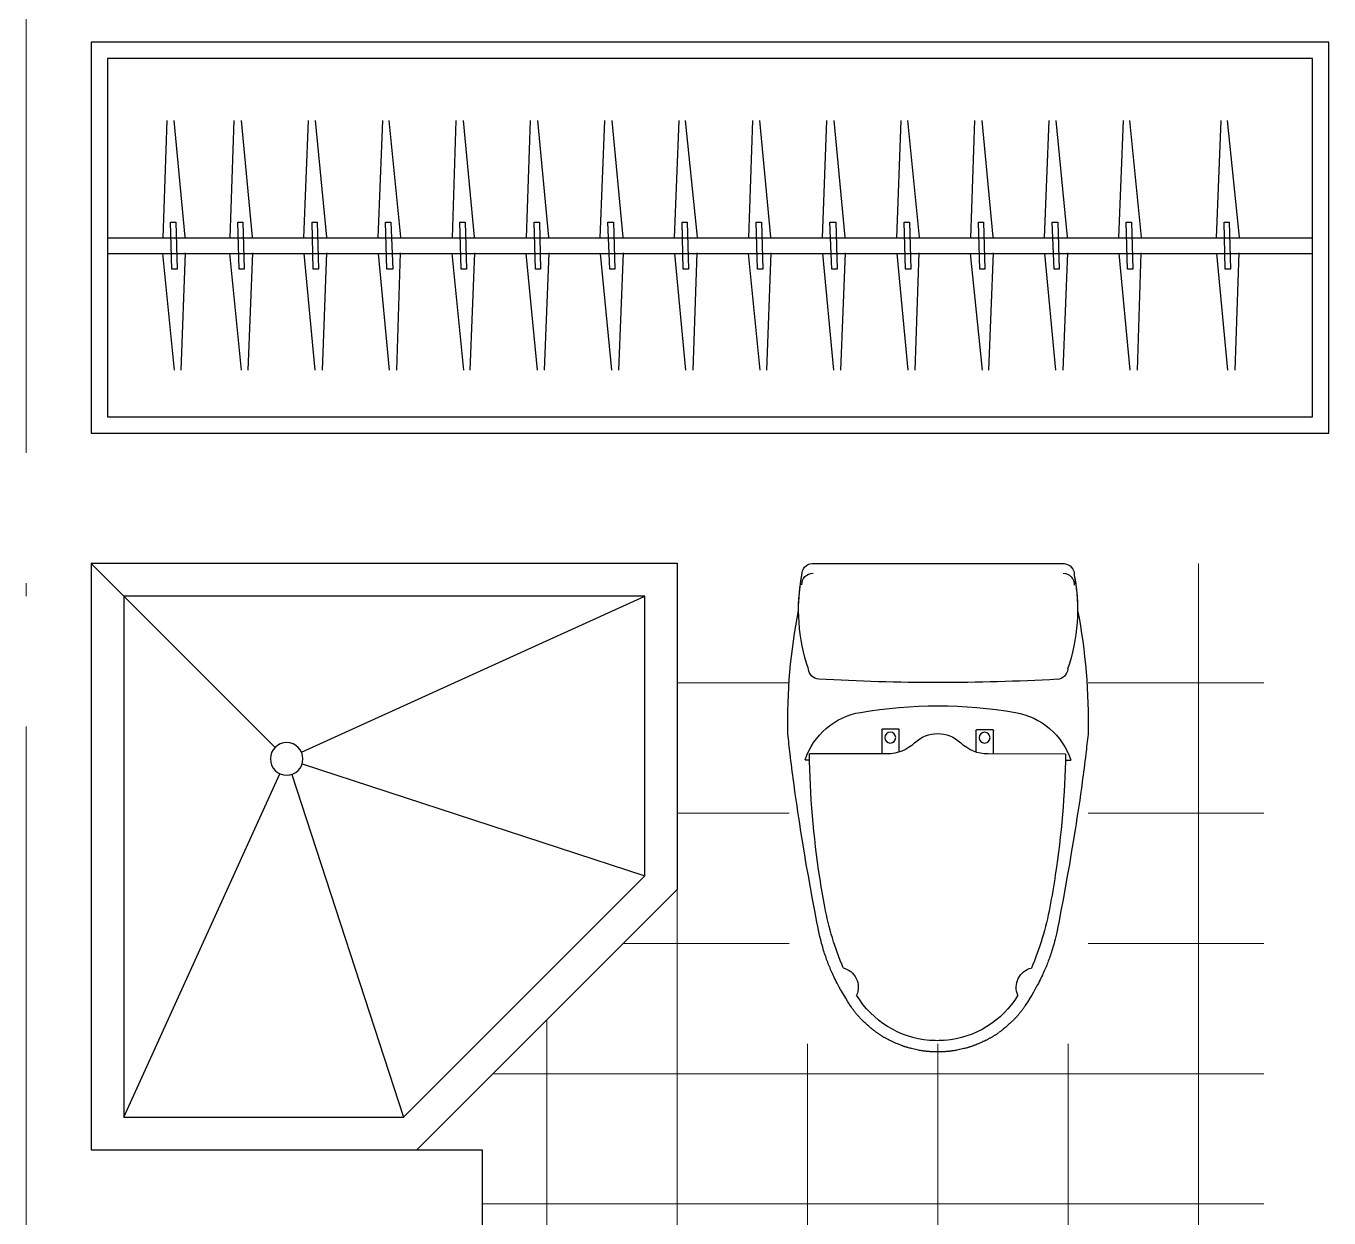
# Model space of a CAD drawing. Extents: x 1117549 to 1295333, y -232649 to -190649.
# Drawn here: x 1184399 to 1186399, y -210221 to -208392 of the extents above; entities that cross this region are included whole.
import ezdxf

# ---------------------------------------------------------------- set-up
doc = ezdxf.new("R2010")
doc.units = 0
doc.header["$LTSCALE"] = 1000
doc.header["$MEASUREMENT"] = 0
doc.linetypes.add('DOTE', pattern=[2.42, 2, -0.2, 0.02, -0.2])
for name, color, linetype in [('A-Bath', 185, 'CONTINUOUS'), ('A-Furniture', 252, 'CONTINUOUS'), ('图层1', 6, 'CONTINUOUS')]:
    doc.layers.add(name, color=color, linetype=linetype)
doc.layers.add('dote', color=252, linetype='DOTE', lineweight=0)
doc.layers.add('铺地', color=147, linetype='CONTINUOUS', lineweight=0)

# ---------------------------------------------------------------- blocks, each defined once
blk = doc.blocks.new('A-Lavatory-Closestool-b')
at = {"layer": 'A-Bath'}
for p, q in [((265.6, 230.2), (261.8, 230.6)), ((269.4, 229.8), (265.6, 230.2)), ((273.2, 229.4), (269.4, 229.8)), ((277, 228.9), (273.2, 229.4)), ((280.8, 228.5), (277, 228.9)), ((284.6, 228.1), (280.8, 228.5)), ((288.4, 227.6), (284.6, 228.1)), ((292.2, 227.2), (288.4, 227.6)), ((297.6, 226.6), (292.2, 227.2)), ((303, 225.9), (297.6, 226.6)), ((308.5, 225.2), (303, 225.9)), ((313.9, 224.5), (308.5, 225.2)), ((319.3, 223.9), (313.9, 224.5)), ((324.7, 223.2), (319.3, 223.9)), ((330.2, 222.4), (324.7, 223.2)), ((335.6, 221.7), (330.2, 222.4)), ((344.7, 220.5), (335.6, 221.7)), ((353.8, 219.2), (344.7, 220.5)), ((301.4, 204.2, 0), (301.4, 197.4, 0)), ((362.9, 217.9), (353.8, 219.2)), ((372, 216.6), (362.9, 217.9)), ((381.1, 215.3), (372, 216.6)), ((390.2, 213.9), (381.1, 215.3)), ((399.3, 212.5), (390.2, 213.9)), ((408.4, 211.1), (399.3, 212.5)), ((426.3, 208.2), (408.4, 211.1)), ((444.1, 205.3), (426.3, 208.2)), ((461.9, 202.3), (444.1, 205.3)), ((479.7, 199.1), (461.9, 202.3)), ((-0.2, 193.5), (0.2, -193.5)), ((292.2, 78.2, 0), (292.1, 197.6, 0)), ((497.5, 196), (479.7, 199.1)), ((515.3, 192.7), (497.5, 196)), ((533, 189.4), (515.3, 192.7)), ((550.8, 186), (533, 189.4)), ((557.3, 184.8), (550.8, 186)), ((563, 183.6), (557.3, 184.8)), ((568.1, 182.5), (563, 183.6)), ((572.5, 181.5), (568.1, 182.5)), ((576.4, 180.6), (572.5, 181.5)), ((579.9, 179.7), (576.4, 180.6)), ((583.1, 178.8), (579.9, 179.7)), ((586, 178), (583.1, 178.8)), ((588.8, 177.2), (586, 178)), ((591.4, 176.5), (588.8, 177.2)), ((593.9, 175.7), (591.4, 176.5)), ((596.4, 174.9), (593.9, 175.7)), ((598.7, 174.2), (596.4, 174.9)), ((601, 173.4), (598.7, 174.2)), ((603.3, 172.6), (601, 173.4)), ((605.5, 171.9), (603.3, 172.6)), ((607.7, 171.1), (605.5, 171.9)), ((609.9, 170.2), (607.7, 171.1)), ((612.1, 169.4), (609.9, 170.2)), ((614.3, 168.6), (612.1, 169.4)), ((616.5, 167.7), (614.3, 168.6)), ((618.7, 166.8), (616.5, 167.7)), ((620.9, 165.9), (618.7, 166.8)), ((623.1, 165), (620.9, 165.9)), ((625.2, 164.1), (623.1, 165)), ((627.4, 163.1), (625.2, 164.1)), ((629.6, 162.1), (627.4, 163.1)), ((631.9, 161.1), (629.6, 162.1)), ((634.2, 160), (631.9, 161.1)), ((636.6, 158.8), (634.2, 160)), ((639, 157.6), (636.6, 158.8)), ((641.6, 156.3), (639, 157.6)), ((644.3, 154.9), (641.6, 156.3)), ((647.2, 153.4), (644.3, 154.9)), ((650.4, 151.7), (647.2, 153.4)), ((653.9, 149.7), (650.4, 151.7)), ((657.8, 147.5), (653.9, 149.7)), ((662.3, 144.9), (657.8, 147.5)), ((667.3, 141.8), (662.3, 144.9)), ((672.9, 138.4), (667.3, 141.8)), ((675, 137.1), (672.9, 138.4)), ((676.8, 136), (675, 137.1)), ((678.3, 134.9), (676.8, 136)), ((679.7, 134), (678.3, 134.9)), ((680.9, 133.2), (679.7, 134)), ((682, 132.5), (680.9, 133.2)), ((682.9, 131.8), (682, 132.5)), ((683.8, 131.2), (682.9, 131.8)), ((684.6, 130.6), (683.8, 131.2)), ((685.4, 130), (684.6, 130.6)), ((686.2, 129.4), (685.4, 130)), ((686.9, 128.9), (686.2, 129.4)), ((687.6, 128.4), (686.9, 128.9)), ((688.3, 127.8), (687.6, 128.4)), ((689, 127.3), (688.3, 127.8)), ((689.6, 126.8), (689, 127.3)), ((690.3, 126.2), (689.6, 126.8)), ((690.9, 125.7), (690.3, 126.2)), ((691.6, 125.2), (690.9, 125.7)), ((692.2, 124.6), (691.6, 125.2)), ((692.9, 124.1), (692.2, 124.6)), ((693.5, 123.6), (692.9, 124.1)), ((694.1, 123), (693.5, 123.6)), ((694.8, 122.4), (694.1, 123)), ((695.4, 121.9), (694.8, 122.4)), ((696, 121.3), (695.4, 121.9)), ((696.6, 120.7), (696, 121.3)), ((697.3, 120.1), (696.6, 120.7)), ((697.9, 119.5), (697.3, 120.1)), ((698.6, 118.9), (697.9, 119.5)), ((699.3, 118.2), (698.6, 118.9)), ((700, 117.5), (699.3, 118.2)), ((700.8, 116.7), (700, 117.5)), ((701.6, 115.9), (700.8, 116.7)), ((702.5, 115), (701.6, 115.9)), ((703.5, 114), (702.5, 115)), ((704.6, 112.8), (703.5, 114)), ((705.8, 111.5), (704.6, 112.8)), ((707.2, 109.9), (705.8, 111.5)), ((708.8, 108.2), (707.2, 109.9)), ((710.4, 106.3), (708.8, 108.2)), ((711.9, 104.6), (710.4, 106.3)), ((713.2, 103.1), (711.9, 104.6)), ((714.3, 101.8), (713.2, 103.1)), ((715.2, 100.6), (714.3, 101.8)), ((716.1, 99.6), (715.2, 100.6)), ((253.6, 85.1, 0), (253.7, 61.4, 0)), ((292.2, 86.1, 0), (254.7, 86.1, 0)), ((716.9, 98.6), (716.1, 99.6)), ((717.6, 97.7), (716.9, 98.6)), ((718.2, 96.8), (717.6, 97.7)), ((718.9, 96), (718.2, 96.8)), ((719.5, 95.2), (718.9, 96)), ((720, 94.4), (719.5, 95.2)), ((720.6, 93.6), (720, 94.4)), ((721.1, 92.9), (720.6, 93.6)), ((721.6, 92.1), (721.1, 92.9)), ((722.1, 91.4), (721.6, 92.1)), ((722.6, 90.6), (722.1, 91.4)), ((723.1, 89.9), (722.6, 90.6)), ((723.6, 89.2), (723.1, 89.9)), ((724.1, 88.4), (723.6, 89.2)), ((724.6, 87.6), (724.1, 88.4)), ((725.1, 86.9), (724.6, 87.6)), ((725.5, 86.1), (725.1, 86.9)), ((726, 85.4), (725.5, 86.1)), ((726.5, 84.6), (726, 85.4)), ((726.9, 83.8), (726.5, 84.6)), ((727.4, 83), (726.9, 83.8)), ((727.8, 82.2), (727.4, 83)), ((728.3, 81.4), (727.8, 82.2)), ((728.8, 80.5), (728.3, 81.4)), ((729.3, 79.6), (728.8, 80.5)), ((254.7, 60.4, 0), (289.6, 60.4, 0)), ((729.8, 78.6), (729.3, 79.6)), ((730.4, 77.6), (729.8, 78.6)), ((730.9, 76.5), (730.4, 77.6)), ((731.5, 75.3), (730.9, 76.5)), ((732.2, 73.9), (731.5, 75.3)), ((733, 72.4), (732.2, 73.9)), ((733.8, 70.6), (733, 72.4)), ((734.7, 68.6), (733.8, 70.6)), ((735.7, 66.3), (734.7, 68.6)), ((736.6, 64.3), (735.7, 66.3)), ((737.4, 62.5), (736.6, 64.3)), ((738, 60.9), (737.4, 62.5)), ((738.6, 59.6), (738, 60.9)), ((739.1, 58.3), (738.6, 59.6)), ((739.5, 57.2), (739.1, 58.3)), ((739.9, 56.2), (739.5, 57.2)), ((740.3, 55.2), (739.9, 56.2)), ((740.6, 54.3), (740.3, 55.2)), ((740.9, 53.5), (740.6, 54.3)), ((741.2, 52.6), (740.9, 53.5)), ((741.5, 51.8), (741.2, 52.6)), ((741.8, 51), (741.5, 51.8)), ((742, 50.1), (741.8, 51)), ((742.3, 49.2), (742, 50.1)), ((742.6, 48.3), (742.3, 49.2)), ((742.9, 47.4), (742.6, 48.3)), ((743.2, 46.3), (742.9, 47.4)), ((743.5, 45.2), (743.2, 46.3)), ((743.8, 43.9), (743.5, 45.2)), ((744.2, 42.4), (743.8, 43.9)), ((744.6, 40.7), (744.2, 42.4)), ((745.1, 38.8), (744.6, 40.7)), ((745.6, 36.7), (745.1, 38.8)), ((746.1, 34.2), (745.6, 36.7)), ((746.6, 32), (746.1, 34.2)), ((747, 30.1), (746.6, 32)), ((747.4, 28.4), (747, 30.1)), ((747.6, 26.9), (747.4, 28.4)), ((747.9, 25.5), (747.6, 26.9)), ((748.1, 24.3), (747.9, 25.5)), ((748.3, 23.1), (748.1, 24.3)), ((748.4, 22), (748.3, 23.1)), ((748.6, 21), (748.4, 22)), ((748.7, 19.9), (748.6, 21)), ((748.8, 18.9), (748.7, 19.9)), ((748.9, 17.9), (748.8, 18.9)), ((749, 16.9), (748.9, 17.9)), ((749.1, 15.8), (749, 16.9)), ((749.2, 14.7), (749.1, 15.8)), ((749.3, 13.5), (749.2, 14.7)), ((749.4, 12.2), (749.3, 13.5)), ((749.5, 10.8), (749.4, 12.2)), ((749.5, 9.3), (749.5, 10.8)), ((749.6, 7.5), (749.5, 9.3)), ((749.6, 5.5), (749.6, 7.5)), ((749.7, 3.2), (749.6, 5.5)), ((749.7, 0.6), (749.7, 3.2)), ((749.7, -2), (749.7, 0.6)), ((748.4, -20.7), (748.6, -19.7)), ((748.6, -19.7), (748.7, -18.7)), ((748.7, -18.7), (748.8, -17.6)), ((748.8, -17.6), (748.9, -16.6)), ((748.9, -16.6), (749.1, -15.6)), ((749.1, -14.5), (749.2, -13.4)), ((749.1, -15.6), (749.1, -14.5)), ((749.2, -13.4), (749.3, -12.2)), ((749.3, -12.2), (749.4, -11)), ((749.4, -11), (749.5, -9.6)), ((749.5, -8), (749.6, -6.2)), ((749.5, -9.6), (749.5, -8)), ((749.6, -4.2), (749.7, -2)), ((749.6, -6.2), (749.6, -4.2)), ((744.3, -41.1), (744.7, -39.5)), ((744.7, -39.5), (745.2, -37.6)), ((745.2, -37.6), (745.7, -35.4)), ((745.7, -35.4), (746.2, -32.9)), ((746.2, -32.9), (746.7, -30.8)), ((746.7, -30.8), (747.1, -28.8)), ((747.1, -28.8), (747.4, -27.1)), ((747.4, -27.1), (747.7, -25.6)), ((747.7, -25.6), (747.9, -24.2)), ((747.9, -24.2), (748.1, -23)), ((748.1, -23), (748.3, -21.8)), ((748.3, -21.8), (748.4, -20.7)), ((255.3, -84.2, 0), (255.3, -59, 0)), ((256.3, -58, 0), (289.4, -57.9, 0)), ((737.5, -61.3), (738.1, -59.7)), ((738.1, -59.7), (738.7, -58.3)), ((738.7, -58.3), (739.2, -57.1)), ((739.2, -57.1), (739.6, -56)), ((739.6, -56), (740, -54.9)), ((740, -54.9), (740.4, -54)), ((740.4, -54), (740.7, -53.1)), ((740.7, -53.1), (741, -52.2)), ((741, -52.2), (741.3, -51.4)), ((741.3, -51.4), (741.6, -50.6)), ((741.6, -50.6), (741.8, -49.7)), ((741.8, -49.7), (742.1, -48.9)), ((742.1, -48.9), (742.4, -48)), ((742.4, -48), (742.7, -47.1)), ((742.7, -47.1), (743, -46.1)), ((743, -46.1), (743.3, -45.1)), ((743.3, -45.1), (743.6, -43.9)), ((743.6, -43.9), (743.9, -42.6)), ((743.9, -42.6), (744.3, -41.1)), ((292.5, -195.6, 0), (292.4, -76.7, 0)), ((728.5, -80.2), (728.9, -79.3)), ((728.9, -79.3), (729.4, -78.4)), ((729.4, -78.4), (729.9, -77.4)), ((729.9, -77.4), (730.5, -76.4)), ((730.5, -76.4), (731.1, -75.3)), ((731.1, -75.3), (731.7, -74.1)), ((731.7, -74.1), (732.3, -72.7)), ((732.1, -73.1), (732.6, -72.3)), ((732.3, -72.7), (733.1, -71.1)), ((733.1, -71.1), (733.9, -69.4)), ((733.9, -69.4), (734.8, -67.4)), ((734.8, -67.4), (735.8, -65.1)), ((735.8, -65.1), (736.7, -63)), ((736.7, -63), (737.5, -61.3)), ((292.4, -85.2, 0), (256.3, -85.2, 0)), ((714.4, -100.6), (715.4, -99.4)), ((715.4, -99.4), (716.3, -98.3)), ((716.3, -98.3), (717, -97.4)), ((717, -97.4), (717.7, -96.5)), ((717.7, -96.5), (718.4, -95.6)), ((718.4, -95.6), (719, -94.7)), ((719, -94.7), (719.6, -93.9)), ((719.6, -93.9), (720.2, -93.2)), ((720.7, -92.4), (721.3, -91.6)), ((721.3, -91.6), (721.8, -90.9)), ((721.8, -90.9), (722.3, -90.2)), ((722.3, -90.2), (722.8, -89.4)), ((722.8, -89.4), (723.3, -88.7)), ((723.3, -88.7), (723.8, -87.9)), ((723.8, -87.9), (724.2, -87.2)), ((724.2, -87.2), (724.7, -86.4)), ((724.7, -86.4), (725.2, -85.7)), ((725.2, -85.7), (725.7, -84.9)), ((725.7, -84.9), (726.1, -84.1)), ((726.1, -84.1), (726.6, -83.4)), ((726.6, -83.4), (727.1, -82.6)), ((727.1, -82.6), (727.5, -81.8)), ((727.5, -81.8), (728, -81)), ((728, -81), (728.5, -80.2)), ((696.2, -120.1), (696.9, -119.6)), ((696.9, -119.6), (697.5, -119)), ((697.5, -119), (698.1, -118.4)), ((698.1, -118.4), (698.8, -117.7)), ((698.8, -117.7), (699.5, -117)), ((699.5, -117), (700.2, -116.3)), ((700.2, -116.3), (701, -115.6)), ((701, -115.6), (701.8, -114.7)), ((701.8, -114.7), (702.7, -113.8)), ((702.7, -113.8), (703.7, -112.8)), ((703.7, -112.8), (704.8, -111.6)), ((704.8, -111.6), (706, -110.3)), ((706, -110.3), (707.4, -108.8)), ((707.4, -108.8), (708.9, -107)), ((708.9, -107), (710.6, -105.1)), ((710.6, -105.1), (712.1, -103.4)), ((712.1, -103.4), (713.3, -101.9)), ((713.3, -101.9), (714.4, -100.6)), ((667.5, -140.7), (673.2, -137.2)), ((673.2, -137.2), (675.2, -135.9)), ((675.2, -135.9), (677, -134.8)), ((677, -134.8), (678.6, -133.8)), ((678.6, -133.8), (679.9, -132.9)), ((679.9, -132.9), (681.1, -132.1)), ((681.1, -132.1), (682.2, -131.4)), ((682.2, -131.4), (683.2, -130.7)), ((683.2, -130.7), (684, -130)), ((684, -130), (684.9, -129.4)), ((684.9, -129.4), (685.7, -128.8)), ((685.7, -128.8), (686.4, -128.3)), ((686.4, -128.3), (687.1, -127.7)), ((687.1, -127.7), (687.8, -127.2)), ((687.8, -127.2), (688.5, -126.7)), ((688.5, -126.7), (689.2, -126.1)), ((689.2, -126.1), (689.8, -125.6)), ((689.8, -125.6), (690.5, -125.1)), ((690.5, -125.1), (691.2, -124.5)), ((691.2, -124.5), (691.8, -124)), ((691.8, -124), (692.4, -123.5)), ((692.4, -123.5), (693.1, -122.9)), ((693.1, -122.9), (693.7, -122.4)), ((693.7, -122.4), (694.3, -121.8)), ((694.3, -121.8), (695, -121.3)), ((695, -121.3), (695.6, -120.7)), ((695.6, -120.7), (696.2, -120.1)), ((632.1, -160), (634.5, -158.9)), ((634.5, -158.9), (636.8, -157.8)), ((636.8, -157.8), (639.3, -156.5)), ((639.3, -156.5), (641.9, -155.2)), ((641.9, -155.2), (644.6, -153.9)), ((644.6, -153.9), (647.5, -152.3)), ((647.5, -152.3), (650.6, -150.6)), ((650.6, -150.6), (654.1, -148.6)), ((654.1, -148.6), (658.1, -146.4)), ((658.1, -146.4), (662.5, -143.7)), ((662.5, -143.7), (667.5, -140.7)), ((572.8, -180.5), (576.7, -179.6)), ((576.7, -179.6), (580.2, -178.7)), ((580.2, -178.7), (583.4, -177.9)), ((583.4, -177.9), (586.3, -177)), ((586.3, -177), (589.1, -176.2)), ((589.1, -176.2), (591.7, -175.5)), ((591.7, -175.5), (594.2, -174.7)), ((594.2, -174.7), (596.7, -173.9)), ((596.7, -173.9), (599, -173.2)), ((599, -173.2), (601.3, -172.4)), ((601.3, -172.4), (603.6, -171.6)), ((603.6, -171.6), (605.8, -170.8)), ((605.8, -170.8), (608, -170)), ((608, -170), (610.2, -169.2)), ((610.2, -169.2), (612.4, -168.4)), ((612.4, -168.4), (614.6, -167.5)), ((614.6, -167.5), (616.8, -166.7)), ((616.8, -166.7), (619, -165.8)), ((619, -165.8), (621.2, -164.9)), ((621.2, -164.9), (623.4, -163.9)), ((623.4, -163.9), (625.5, -163)), ((625.5, -163), (627.7, -162)), ((627.7, -162), (629.9, -161)), ((629.9, -161), (632.1, -160)), ((301.7, -195.4, 0), (301.7, -203.7, 0)), ((462.2, -201.5), (480, -198.3)), ((480, -198.3), (497.8, -195.1)), ((497.8, -195.1), (515.6, -191.9)), ((515.6, -191.9), (533.3, -188.5)), ((533.3, -188.5), (551.1, -185.1)), ((551.1, -185.1), (557.6, -183.8)), ((557.6, -183.8), (563.3, -182.6)), ((563.3, -182.6), (568.4, -181.6)), ((568.4, -181.6), (572.8, -180.5)), ((335.9, -221.2), (345.1, -219.9)), ((345.1, -219.9), (354.2, -218.6)), ((354.2, -218.6), (363.3, -217.3)), ((363.3, -217.3), (372.4, -216)), ((372.4, -216), (381.5, -214.6)), ((381.5, -214.6), (390.6, -213.2)), ((390.6, -213.2), (399.7, -211.8)), ((399.7, -211.8), (408.8, -210.4)), ((408.8, -210.4), (426.6, -207.5)), ((426.6, -207.5), (444.4, -204.5)), ((444.4, -204.5), (462.2, -201.5)), ((262.1, -230.2), (265.9, -229.7)), ((265.9, -229.7), (269.7, -229.3)), ((269.7, -229.3), (273.5, -228.9)), ((273.5, -228.9), (277.3, -228.5)), ((277.3, -228.5), (281.1, -228)), ((281.1, -228), (284.9, -227.6)), ((284.9, -227.6), (288.7, -227.2)), ((288.7, -227.2), (292.5, -226.7)), ((292.5, -226.7), (298, -226)), ((298, -226), (303.4, -225.4)), ((303.4, -225.4), (308.8, -224.7)), ((308.8, -224.7), (314.3, -224)), ((314.3, -224), (319.7, -223.3)), ((319.7, -223.3), (325.1, -222.6)), ((325.1, -222.6), (330.5, -221.9)), ((330.5, -221.9), (335.9, -221.2))]:
    blk.add_line(p, q, dxfattribs=at)
for centre, radius in [((267.3, 73.4, 0), 8.36), ((267.4, -71.4, 0), 8.27)]:
    blk.add_circle(centre, radius, dxfattribs=at)
for centre, radius, start, end in [((242.6, -653.9), 884.7, 88.7599, 101.1204), ((16.9, 192), 17.1, 87.0933, 174.9526), ((31.9, 192, 0), 17.1, 87.0933, 180.0484), ((71.1, -68.2, 0), 282.4, 71.2356, 100.886), ((71.1, -68.2), 282.4, 89.8232, 100.886), ((335.9, 100.9, 0), 108.9, 108.4881, 170.4262), ((160.5, 182.1, 0), 17.1, 3.2813, 85.0279), ((-3061.2, -2.6, 0), 3244, 0.0483, 3.2813), ((269.4, -1204.9, 0), 1402.7, 81.2836, 89.0717), ((269.4, -1204.9, 0), 1402.7, 79.4082, 81.2836), ((444.2, -270.2, 0), 451.8, 67.0019, 79.4082), ((650.3, 153, 0), 30.5, 193.9308, 293.82), ((588.5, 1.6, 0), 144, 4.6443, 59.0372), ((919.8, 0.8, 0), 701.3, 170.2923, 189.8044), ((254.7, 85.1, 0), 1.04, 90.0484, 180.0484), ((254.7, 61.4, 0), 1.04, 180.0484, 270.0484), ((231.7, 78.1, 0), 60.6, 316.2115, 0.0484), ((312.4, 0.7, 0), 51.3, 136.2115, 223.8852), ((-3061.2, -2.6, 0), 3244, 356.8154, 0.0484), ((588.5, 0.9, 0), 144, 355.0318, 0.1878), ((588.5, 1.6, 0), 144, 359.9089, 4.6443), ((588.5, 0.9, 0), 144, 301.0595, 355.4524), ((231.8, -76.8, 0), 60.6, 0.0484, 43.8852), ((256.3, -59, 0), 1.04, 90.0484, 180.0484), ((256.3, -84.2, 0), 1.04, 180.0484, 270.0484), ((336.1, -100.3, 0), 108.9, 189.6705, 251.6086), ((650.6, -150.4, 0), 30.5, 66.2767, 166.1659), ((443.8, 272.4, 0), 451.8, 280.6885, 293.0948), ((267.4, 1206.9, 0), 1402.7, 271.025, 278.629), ((267.4, 1206.9, 0), 1402.7, 278.629, 280.6885), ((17.2, -192), 17.1, 185.1442, 273.0034), ((32.2, -192, 0), 17.1, 180.0484, 273.0034), ((71, 68.4, 0), 282.4, 259.2107, 288.8611), ((160.8, -181.9, 0), 17.1, 275.0688, 356.8154), ((71, 68.4), 282.4, 259.2107, 270.2735), ((241.5, 654.3), 884.7, 258.9763, 271.3367)]:
    blk.add_arc(centre, radius, start, end, dxfattribs=at)
blk = doc.blocks.new('A-Lavatory-Shower-900x900b')
at = {"layer": 'A-Bath'}
for p, q in [((282.3, -282.3), (0, 0)), ((850, -50), (322.8, -289.7)), ((323.8, -307.7), (850, -479.3)), ((289.7, -322.8), (50, -850)), ((307.7, -323.8), (479.3, -850))]:
    blk.add_line(p, q, dxfattribs=at)
for points in [[(900, -500), (500, -900), (0, -900), (0, 0), (900, 0)], [(850, -479.3), (479.3, -850), (50, -850), (50, -50), (850, -50)]]:
    blk.add_lwpolyline(points, close=True, dxfattribs=at)
blk.add_circle((300, -300), 25, dxfattribs=at)
blk = doc.blocks.new('adfaf')
at = {"layer": 'A-Furniture', "linetype": 'ByBlock', "lineweight": -2}
for p, q in [((1167799.5, -209016.7), (1167799.5, -208416.7)), ((1167799.5, -208416.7), (1169699.5, -208416.7, 0)), ((1169699.5, -208416.7, 0), (1169699.5, -209016.7, 0)), ((1167824.5, -208991.7), (1167824.5, -208441.7)), ((1167824.5, -208441.7), (1169674.5, -208441.7, 0)), ((1169674.5, -208441.7, 0), (1169674.5, -208991.7, 0)), ((1167955.5, -208536.7), (1167937.5, -208715.7)), ((1167965.5, -208536.7), (1167972.5, -208716.7)), ((1168105.5, -208536.7), (1168087.5, -208715.7)), ((1168115.5, -208536.7), (1168122.5, -208716.7)), ((1168218.5, -208536.7), (1168201.5, -208715.7)), ((1168229.5, -208536.7), (1168236.5, -208716.7)), ((1168332.5, -208536.7), (1168315.5, -208715.7)), ((1168343.5, -208536.7), (1168349.5, -208716.7)), ((1168446.5, -208536.7), (1168428.5, -208715.7)), ((1168456.5, -208536.7), (1168463.5, -208716.7)), ((1168559.5, -208536.7), (1168542.5, -208715.7)), ((1168570.5, -208536.7), (1168577.5, -208716.7)), ((1168673.5, -208536.7), (1168656.5, -208715.7)), ((1168684.5, -208536.7), (1168690.5, -208716.7)), ((1168787.5, -208536.7), (1168769.5, -208715.7)), ((1168797.5, -208536.7), (1168804.5, -208716.7)), ((1168900.5, -208536.7), (1168883.5, -208715.7)), ((1168911.5, -208536.7), (1168918.5, -208716.7)), ((1169014.5, -208536.7), (1168997.5, -208715.7)), ((1169025.5, -208536.7), (1169031.5, -208716.7)), ((1169128.5, -208536.7), (1169111.5, -208715.7)), ((1169139.5, -208536.7), (1169145.5, -208716.7)), ((1169242.5, -208536.7), (1169224.5, -208715.7)), ((1169252.5, -208536.7), (1169259.5, -208716.7)), ((1169355.5, -208536.7), (1169338.5, -208715.7)), ((1169366.5, -208536.7), (1169373.5, -208716.7)), ((1169469.5, -208536.7), (1169452.5, -208715.7)), ((1169480.5, -208536.7), (1169486.5, -208716.7)), ((1169572.5, -208536.7), (1169555.5, -208715.7)), ((1169583.5, -208536.7), (1169589.5, -208716.7)), ((1167952.5, -208692.7), (1167950.5, -208764.7)), ((1167960.5, -208692.7), (1167952.5, -208692.7)), ((1167958.5, -208764.7), (1167960.5, -208692.7)), ((1168102.5, -208692.7), (1168100.5, -208764.7)), ((1168110.5, -208692.7), (1168102.5, -208692.7)), ((1168108.5, -208764.7), (1168110.5, -208692.7)), ((1168215.5, -208692.7), (1168213.5, -208764.7)), ((1168224.5, -208692.7), (1168215.5, -208692.7)), ((1168221.5, -208764.7), (1168224.5, -208692.7)), ((1168329.5, -208692.7), (1168327.5, -208764.7)), ((1168337.5, -208692.7), (1168329.5, -208692.7)), ((1168335.5, -208764.7), (1168337.5, -208692.7)), ((1168443.5, -208692.7), (1168441.5, -208764.7)), ((1168451.5, -208692.7), (1168443.5, -208692.7)), ((1168449.5, -208764.7), (1168451.5, -208692.7)), ((1168556.5, -208692.7), (1168554.5, -208764.7)), ((1168565.5, -208692.7), (1168556.5, -208692.7)), ((1168562.5, -208764.7), (1168565.5, -208692.7)), ((1168670.5, -208692.7), (1168668.5, -208764.7)), ((1168678.5, -208692.7), (1168670.5, -208692.7)), ((1168676.5, -208764.7), (1168678.5, -208692.7)), ((1168784.5, -208692.7), (1168782.5, -208764.7)), ((1168792.5, -208692.7), (1168784.5, -208692.7)), ((1168790.5, -208764.7), (1168792.5, -208692.7)), ((1168897.5, -208692.7), (1168895.5, -208764.7)), ((1168906.5, -208692.7), (1168897.5, -208692.7)), ((1168903.5, -208764.7), (1168906.5, -208692.7)), ((1169011.5, -208692.7), (1169009.5, -208764.7)), ((1169019.5, -208692.7), (1169011.5, -208692.7)), ((1169017.5, -208764.7), (1169019.5, -208692.7)), ((1169125.5, -208692.7), (1169123.5, -208764.7)), ((1169133.5, -208692.7), (1169125.5, -208692.7)), ((1169131.5, -208764.7), (1169133.5, -208692.7)), ((1169239.5, -208692.7), (1169236.5, -208764.7)), ((1169247.5, -208692.7), (1169239.5, -208692.7)), ((1169245.5, -208764.7), (1169247.5, -208692.7)), ((1169352.5, -208692.7), (1169350.5, -208764.7)), ((1169360.5, -208692.7), (1169352.5, -208692.7)), ((1169358.5, -208764.7), (1169360.5, -208692.7)), ((1169466.5, -208692.7), (1169464.5, -208764.7)), ((1169474.5, -208692.7), (1169466.5, -208692.7)), ((1169472.5, -208764.7), (1169474.5, -208692.7)), ((1169569.5, -208692.7), (1169567.5, -208764.7)), ((1169577.5, -208692.7), (1169569.5, -208692.7)), ((1169575.5, -208764.7), (1169577.5, -208692.7)), ((1169674.5, -208716.7, 0), (1167824.5, -208716.7)), ((1167943.5, -208919.7), (1167937.5, -208739.7)), ((1168093.5, -208919.7), (1168087.5, -208739.7)), ((1168207.5, -208919.7), (1168200.5, -208739.7)), ((1168321.5, -208919.7), (1168314.5, -208739.7)), ((1168434.5, -208919.7), (1168428.5, -208739.7)), ((1168548.5, -208919.7), (1168541.5, -208739.7)), ((1168662.5, -208919.7), (1168655.5, -208739.7)), ((1168775.5, -208919.7), (1168769.5, -208739.7)), ((1168889.5, -208919.7), (1168882.5, -208739.7)), ((1169003.5, -208919.7), (1168996.5, -208739.7)), ((1169117.5, -208919.7), (1169110.5, -208739.7)), ((1169230.5, -208919.7), (1169224.5, -208739.7)), ((1169344.5, -208919.7), (1169337.5, -208739.7)), ((1169458.5, -208919.7), (1169451.5, -208739.7)), ((1169561.5, -208919.7), (1169554.5, -208739.7)), ((1169674.5, -208740.7, 0), (1167824.5, -208740.7)), ((1167954.5, -208919.7), (1167971.5, -208740.7)), ((1168104.5, -208919.7), (1168121.5, -208740.7)), ((1168218.5, -208919.7), (1168235.5, -208740.7)), ((1168331.5, -208919.7), (1168349.5, -208740.7)), ((1168445.5, -208919.7), (1168462.5, -208740.7)), ((1168559.5, -208919.7), (1168576.5, -208740.7)), ((1168672.5, -208919.7), (1168690.5, -208740.7)), ((1168786.5, -208919.7), (1168803.5, -208740.7)), ((1168900.5, -208919.7), (1168917.5, -208740.7)), ((1169014.5, -208919.7), (1169031.5, -208740.7)), ((1169127.5, -208919.7), (1169145.5, -208740.7)), ((1169241.5, -208919.7), (1169258.5, -208740.7)), ((1169355.5, -208919.7), (1169372.5, -208740.7)), ((1169468.5, -208919.7), (1169486.5, -208740.7)), ((1169571.5, -208919.7), (1169589.5, -208740.7)), ((1167950.5, -208764.7), (1167958.5, -208764.7)), ((1168100.5, -208764.7), (1168108.5, -208764.7)), ((1168213.5, -208764.7), (1168221.5, -208764.7)), ((1168327.5, -208764.7), (1168335.5, -208764.7)), ((1168441.5, -208764.7), (1168449.5, -208764.7)), ((1168554.5, -208764.7), (1168562.5, -208764.7)), ((1168668.5, -208764.7), (1168676.5, -208764.7)), ((1168782.5, -208764.7), (1168790.5, -208764.7)), ((1168895.5, -208764.7), (1168903.5, -208764.7)), ((1169009.5, -208764.7), (1169017.5, -208764.7)), ((1169123.5, -208764.7), (1169131.5, -208764.7)), ((1169236.5, -208764.7), (1169245.5, -208764.7)), ((1169350.5, -208764.7), (1169358.5, -208764.7)), ((1169464.5, -208764.7), (1169472.5, -208764.7)), ((1169567.5, -208764.7), (1169575.5, -208764.7)), ((1169674.5, -208991.7, 0), (1167824.5, -208991.7)), ((1169699.5, -209016.7, 0), (1167799.5, -209016.7))]:
    blk.add_line(p, q, dxfattribs=at)

msp = doc.modelspace()

# ---------------------------------------------------------------- hatches: boundary and pattern name
at = {"layer": '铺地'}
h = msp.add_hatch(dxfattribs=at)
h.set_pattern_fill('_USER', color=256, scale=200, style=0, double=1, pattern_type=0)
h.set_pattern_definition([(180, (2354198.9, 0), (0, 200), []), (90, (2354198.9, 0), (200, 1e-14), [])])
h.paths.add_polyline_path([(1185099.5, -210116.7), (1184999.4, -210116.7), (1185399.4, -209716.7), (1185399.5, -209216.7), (1185604.7, -209216.7, 0.381955), (1185590.3, -209234.5, -0.381955), (1185604.7, -209216.7), (1186299.5, -209216.7), (1186299.5, -209666.7), (1186299.5, -210368.3, 0.388153), (1185569.7, -211126.7), (1185569.5, -211126.7), (1185569.5, -211166.7), (1186299.5, -211166.7), (1186299.5, -211266.7), (1185099.5, -211266.7), (1185099.5, -210966.7)])
h.paths.add_polyline_path([(1186026.6, -209505.5), (1186027, -209501.7), (1186027.5, -209497.9), (1186027.9, -209494.1), (1186028.4, -209490.3), (1186028.8, -209486.5), (1186029.2, -209482.7), (1186029.6, -209478.9, 0.053985), (1186013.5, -209289.1, 0.048308), (1186008.5, -209234.8, 0.403312), (1185993, -209216.9, -0.403312), (1186008.5, -209234.8, -0.048308), (1186013.5, -209289.1, -0.053985), (1186029.6, -209478.9), (1186029.2, -209482.7), (1186028.8, -209486.5), (1186028.4, -209490.3), (1186027.9, -209494.1), (1186027.5, -209497.9), (1186027, -209501.7), (1186026.6, -209505.5), (1186026.2, -209509.3), (1186026.2, -209509.3)], flags=16)
h.paths.add_polyline_path([(1185751.8, -209959.5), (1185755.6, -209960.6), (1185759.6, -209961.6), (1185764.1, -209962.6), (1185768.5, -209963.6), (1185772.5, -209964.4), (1185776.8, -209965.1), (1185781, -209965.6), (1185784.9, -209966), (1185788.7, -209966.2), (1185792.9, -209966.4), (1185797.4, -209966.4), (1185802.6, -209966.4), (1185807.5, -209966.3), (1185811.5, -209966.1), (1185815.6, -209965.7), (1185819.6, -209965.3), (1185823.8, -209964.6), (1185827.4, -209964), (1185831.2, -209963.2), (1185836, -209962.1), (1185840.6, -209961), (1185844.8, -209959.9), (1185848.8, -209958.7), (1185852.1, -209957.6), (1185855.5, -209956.3), (1185859.1, -209954.9), (1185863.5, -209953), (1185867.9, -209951.1), (1185872.1, -209949.1), (1185872.1, -209949.1), (1185875.7, -209947.3), (1185879.2, -209945.4), (1185882.4, -209943.6), (1185885.9, -209941.5), (1185889.3, -209939.3), (1185892.2, -209937.2), (1185895.6, -209934.7), (1185898.9, -209932.1), (1185902.1, -209929.5), (1185905.4, -209926.6), (1185909, -209923.4), (1185912.2, -209920.4), (1185914.9, -209917.9), (1185917.5, -209915.2), (1185920.1, -209912.4), (1185922.9, -209909.2), (1185925.7, -209905.9), (1185928, -209902.8), (1185930.2, -209899.7), (1185932.4, -209896.7), (1185934.8, -209892.9), (1185936.7, -209889.9), (1185940.2, -209884.3), (1185943.2, -209879.2), (1185945.8, -209874.8), (1185948.1, -209870.9), (1185950.1, -209867.4), (1185952.5, -209862.9), (1185955.4, -209857.3), (1185957.8, -209852.4), (1185960, -209847.8), (1185962, -209843.4), (1185963.9, -209839), (1185965.7, -209834.6), (1185967.4, -209830.3), (1185969.1, -209825.8), (1185970.7, -209821.4), (1185972.2, -209816.9), (1185973.8, -209812.2), (1185975.3, -209807.2), (1185977, -209801.4), (1185977.3, -209800.1), (1185976.5, -209803), (1185975.7, -209805.8), (1185974.9, -209808.4), (1185974.1, -209811), (1185973.4, -209813.4), (1185972.6, -209815.7), (1185971.9, -209818), (1185971.1, -209820.3), (1185970.3, -209822.5), (1185969.5, -209824.7), (1185968.7, -209826.9), (1185967.8, -209829.2), (1185967, -209831.4), (1185966.1, -209833.5), (1185965.2, -209835.7), (1185964.3, -209837.9), (1185963.4, -209840.1), (1185962.5, -209842.3), (1185961.5, -209844.4), (1185960.5, -209846.6), (1185959.5, -209848.9), (1185958.4, -209851.2), (1185957.2, -209853.6), (1185956, -209856), (1185954.7, -209858.6), (1185953.3, -209861.3), (1185951.8, -209864.2), (1185950.1, -209867.4), (1185948.1, -209870.9), (1185945.8, -209874.8), (1185943.2, -209879.2), (1185940.2, -209884.3), (1185936.7, -209889.9), (1185935.4, -209891.9), (1185934.3, -209893.7), (1185933.3, -209895.3), (1185932.3, -209896.7), (1185931.5, -209897.9), (1185930.8, -209898.9), (1185930.1, -209899.9), (1185929.5, -209900.8), (1185928.9, -209901.6), (1185928.3, -209902.4), (1185927.7, -209903.2), (1185927.2, -209903.9), (1185926.6, -209904.6), (1185926.1, -209905.3), (1185925.6, -209905.9), (1185925.1, -209906.6), (1185924.5, -209907.2), (1185924, -209907.9), (1185923.5, -209908.5), (1185922.9, -209909.2), (1185922.4, -209909.8), (1185921.8, -209910.4), (1185921.3, -209911.1), (1185920.7, -209911.7), (1185920.2, -209912.3), (1185919.6, -209913), (1185919, -209913.6), (1185918.4, -209914.2), (1185917.8, -209914.9), (1185917.2, -209915.6), (1185916.5, -209916.3), (1185915.8, -209917), (1185915, -209917.7), (1185914.2, -209918.6), (1185913.3, -209919.4), (1185912.2, -209920.4), (1185911.1, -209921.5), (1185909.7, -209922.7), (1185908.2, -209924.1), (1185906.5, -209925.7), (1185904.6, -209927.3), (1185902.9, -209928.8), (1185901.4, -209930.1), (1185900.1, -209931.2), (1185898.9, -209932.1), (1185897.8, -209933), (1185896.8, -209933.8), (1185895.9, -209934.5), (1185895, -209935.1), (1185894.2, -209935.8), (1185893.4, -209936.4), (1185892.2, -209937.2), (1185891.1, -209938), (1185890.4, -209938.5), (1185889.6, -209939), (1185888.9, -209939.5), (1185888.1, -209940), (1185887.4, -209940.5), (1185886.6, -209941), (1185885.9, -209941.5), (1185885.1, -209941.9), (1185884.4, -209942.4), (1185883.6, -209942.9), (1185882.8, -209943.3), (1185882.1, -209943.8), (1185881.3, -209944.2), (1185880.4, -209944.7), (1185879.6, -209945.2), (1185878.7, -209945.7), (1185877.8, -209946.2), (1185876.9, -209946.7), (1185875.8, -209947.2), (1185874.7, -209947.8), (1185873.5, -209948.4), (1185872.1, -209949.1), (1185870.6, -209949.8), (1185868.8, -209950.6), (1185866.8, -209951.5), (1185864.5, -209952.6), (1185862.5, -209953.5), (1185860.7, -209954.2), (1185859.1, -209954.9), (1185857.8, -209955.5), (1185856.5, -209955.9), (1185855.4, -209956.4), (1185854.4, -209956.8), (1185853.4, -209957.1), (1185852.5, -209957.4), (1185851.7, -209957.7), (1185850.8, -209958), (1185850, -209958.3), (1185849.2, -209958.6), (1185848.3, -209958.9), (1185847.4, -209959.1), (1185846.5, -209959.4), (1185845.5, -209959.7), (1185844.5, -209960), (1185843.3, -209960.3), (1185842.1, -209960.7), (1185840.6, -209961), (1185838.9, -209961.4), (1185837, -209961.9), (1185834.9, -209962.4), (1185832.4, -209962.9), (1185830.2, -209963.4), (1185828.3, -209963.8), (1185826.6, -209964.1), (1185825, -209964.4), (1185823.7, -209964.6), (1185822.4, -209964.8), (1185821.3, -209965), (1185820.2, -209965.2), (1185819.1, -209965.3), (1185818.1, -209965.5), (1185817.1, -209965.6), (1185816.1, -209965.7), (1185815, -209965.8), (1185814, -209965.9), (1185812.9, -209966), (1185811.7, -209966.1), (1185810.4, -209966.1), (1185809, -209966.2), (1185807.5, -209966.3), (1185805.7, -209966.3), (1185803.7, -209966.4), (1185801.4, -209966.4), (1185798.8, -209966.4), (1185796.2, -209966.4), (1185793.9, -209966.4), (1185791.9, -209966.3), (1185790.2, -209966.3), (1185788.6, -209966.2), (1185787.2, -209966.1), (1185785.9, -209966), (1185784.8, -209965.9), (1185783.7, -209965.9), (1185782.6, -209965.8), (1185781.6, -209965.7), (1185780.5, -209965.5), (1185779.5, -209965.4), (1185778.5, -209965.3), (1185777.4, -209965.1), (1185776.3, -209965), (1185775.2, -209964.8), (1185774, -209964.6), (1185772.6, -209964.4), (1185771.1, -209964.1), (1185769.4, -209963.8), (1185767.4, -209963.4), (1185765.3, -209962.9), (1185762.8, -209962.3), (1185760.6, -209961.8), (1185758.7, -209961.4), (1185757.1, -209961), (1185755.6, -209960.6), (1185754.3, -209960.2), (1185753.1, -209959.9), (1185752.1, -209959.6), (1185751.1, -209959.3), (1185750.2, -209959), (1185749.3, -209958.8), (1185748.5, -209958.5), (1185747.6, -209958.2), (1185746.8, -209957.9), (1185746, -209957.6), (1185745.1, -209957.3), (1185744.2, -209957), (1185743.3, -209956.7), (1185742.2, -209956.3), (1185741.1, -209955.8), (1185739.9, -209955.4), (1185738.5, -209954.8), (1185736.9, -209954.1), (1185735.2, -209953.3), (1185733.2, -209952.5), (1185730.9, -209951.4), (1185728.8, -209950.5), (1185727.1, -209949.7), (1185725.5, -209948.9), (1185724.1, -209948.3), (1185722.9, -209947.7), (1185721.8, -209947.1), (1185720.8, -209946.5), (1185719.9, -209946), (1185718.9, -209945.5), (1185718.1, -209945), (1185717.2, -209944.6), (1185716.4, -209944.1), (1185715.6, -209943.6), (1185714.8, -209943.2), (1185714.1, -209942.7), (1185713.3, -209942.3), (1185712.6, -209941.8), (1185711.8, -209941.3), (1185711, -209940.8), (1185710.3, -209940.3), (1185709.5, -209939.9), (1185708.8, -209939.4), (1185708.1, -209938.9), (1185707.3, -209938.4), (1185706.6, -209937.8), (1185705.8, -209937.3), (1185705.1, -209936.8), (1185704.3, -209936.2), (1185703.5, -209935.6), (1185702.7, -209935), (1185701.8, -209934.3), (1185700.9, -209933.6), (1185699.9, -209932.8), (1185698.8, -209932), (1185697.6, -209931), (1185696.3, -209929.9), (1185694.8, -209928.6), (1185693.1, -209927.2), (1185691.3, -209925.5), (1185689.5, -209923.9), (1185688, -209922.6), (1185686.6, -209921.3), (1185685.5, -209920.2), (1185684.4, -209919.2), (1185683.5, -209918.4), (1185682.7, -209917.5), (1185682, -209916.8), (1185681.2, -209916.1), (1185680.6, -209915.4), (1185679.9, -209914.7), (1185679.3, -209914), (1185678.7, -209913.4), (1185678.1, -209912.7), (1185677.6, -209912.1), (1185677, -209911.5), (1185676.4, -209910.9), (1185675.9, -209910.2), (1185675.4, -209909.6), (1185674.8, -209909), (1185674.3, -209908.3), (1185673.7, -209907.7), (1185673.2, -209907), (1185672.7, -209906.4), (1185672.1, -209905.7), (1185671.6, -209905), (1185671.1, -209904.4), (1185670.6, -209903.7), (1185670, -209902.9), (1185669.4, -209902.2), (1185668.9, -209901.4), (1185668.3, -209900.5), (1185667.6, -209899.7), (1185666.9, -209898.7), (1185666.2, -209897.6), (1185665.4, -209896.4), (1185664.5, -209895.1), (1185663.5, -209893.5), (1185662.4, -209891.7), (1185661.1, -209889.7), (1185657.6, -209884), (1185654.6, -209879), (1185652, -209874.6), (1185649.7, -209870.6), (1185647.7, -209867.1), (1185646, -209863.9), (1185644.5, -209861), (1185643.1, -209858.3), (1185641.8, -209855.8), (1185640.6, -209853.3), (1185639.5, -209850.9), (1185638.4, -209848.6), (1185637.3, -209846.4), (1185636.3, -209844.2), (1185635.4, -209842), (1185634.5, -209839.8), (1185633.5, -209837.6), (1185632.6, -209835.5), (1185631.8, -209833.3), (1185630.9, -209831.1), (1185630, -209828.9), (1185629.2, -209826.7), (1185628.4, -209824.4), (1185627.6, -209822.2), (1185626.8, -209820), (1185626, -209817.7), (1185625.3, -209815.4), (1185624.5, -209813.1), (1185623.8, -209810.7), (1185623, -209808.1), (1185622.2, -209805.5), (1185621.4, -209802.7), (1185620.6, -209799.8), (1185619.8, -209796.6), (1185618.9, -209793.1), (1185617.9, -209789.2), (1185616.9, -209784.8), (1185615.9, -209779.7), (1185614.7, -209774), (1185613.4, -209767.5), (1185610, -209749.7), (1185606.7, -209732), (1185603.5, -209714.2), (1185600.3, -209696.4), (1185597.2, -209678.6), (1185594.2, -209660.8), (1185591.2, -209643), (1185588.4, -209625.2), (1185586.9, -209616.1), (1185585.6, -209607), (1185584.2, -209597.9), (1185582.8, -209588.8), (1185581.5, -209579.7), (1185580.2, -209570.5), (1185579, -209561.4), (1185577.7, -209552.3), (1185577, -209546.9), (1185576.3, -209541.5), (1185575.6, -209536), (1185574.9, -209530.6), (1185574.2, -209525.2), (1185573.6, -209519.8), (1185572.9, -209514.3), (1185572.3, -209508.9), (1185571.8, -209505.1), (1185571.4, -209501.3), (1185570.9, -209497.5), (1185570.5, -209493.7), (1185570.5, -209493.7), (1185570.9, -209497.5), (1185571.4, -209501.3), (1185571.8, -209505.1), (1185572.3, -209508.9), (1185572.9, -209514.3), (1185573.6, -209519.8), (1185574.2, -209525.2), (1185574.9, -209530.6), (1185575.6, -209536), (1185576.3, -209541.5), (1185577, -209546.9), (1185577.7, -209552.3), (1185579, -209561.4), (1185580.2, -209570.5), (1185581.5, -209579.7), (1185582.8, -209588.8), (1185584.2, -209597.9), (1185585.6, -209607), (1185586.9, -209616.1), (1185588.4, -209625.2), (1185591.2, -209643), (1185594.2, -209660.8), (1185597.2, -209678.6), (1185600.3, -209696.4), (1185603.5, -209714.2), (1185606.7, -209732), (1185610, -209749.7), (1185613.4, -209767.5), (1185614.7, -209774), (1185615.9, -209779.7), (1185616.9, -209784.8), (1185617.9, -209789.2), (1185618.9, -209793.1), (1185620.1, -209798.1), (1185621.8, -209804.1), (1185623.4, -209809.4), (1185624.9, -209814.3), (1185626.4, -209818.8), (1185628, -209823.3), (1185629.6, -209827.8), (1185631.3, -209832.2), (1185633.1, -209836.5), (1185634.9, -209840.9), (1185636.8, -209845.3), (1185638.9, -209849.8), (1185641.2, -209854.5), (1185643.9, -209859.9), (1185646, -209863.9), (1185647.7, -209867.1), (1185649.7, -209870.6), (1185652, -209874.6), (1185654.6, -209879), (1185657.6, -209884), (1185661.7, -209890.7), (1185664, -209894.3), (1185666.2, -209897.6), (1185668.5, -209900.9), (1185671.1, -209904.3), (1185673.7, -209907.7), (1185676.5, -209910.9), (1185679, -209913.7), (1185681.7, -209916.5), (1185684.5, -209919.3), (1185687.3, -209921.9), (1185690.3, -209924.7), (1185694, -209927.9), (1185697.6, -209931), (1185700.7, -209933.5), (1185703.9, -209935.9), (1185706.9, -209938.1), (1185710.3, -209940.4), (1185713.7, -209942.5), (1185716.8, -209944.4), (1185720.4, -209946.4), (1185724.2, -209948.3), (1185727.9, -209950.1), (1185731.9, -209951.9), (1185736.1, -209953.8), (1185739.9, -209955.4), (1185743.5, -209956.8), (1185747.6, -209958.2)], flags=16)
h.paths.add_polyline_path([(1185617.8, -209698.7, -0.033995), (1185601.8, -209508.9), (1185721.3, -209509, 0.074476), (1185739, -209506.3), (1185739.1, -209470.4), (1185713.3, -209470.4), (1185713.3, -209509), (1185601.8, -209508.9, 0.001649), (1185602, -209518.1), (1185595.2, -209518.1, -0.275545), (1185679.8, -209445.4, -0.085777), (1185918.7, -209445.6, -0.275545), (1186003.2, -209518.5), (1185994.9, -209518.5, 0.001649), (1185995.1, -209509.2, -0.001649), (1185994.9, -209518.5), (1186003.2, -209518.5, 0.277034), (1185918.1, -209445.5, 0.085344), (1185680.4, -209445.3, 0.277034), (1185595.2, -209518.1), (1185602, -209518.1, 0.032345), (1185617.8, -209698.7, 0.008183), (1185625.5, -209744), (1185625.5, -209744, -0.008183)], flags=16)
h.paths.add_polyline_path([(1185734.4, -209484, 1), (1185717.7, -209484, 1)], flags=16)
h.paths.add_polyline_path([(1185876.2, -209509.1), (1185884.6, -209509.1), (1185884.6, -209472), (1185857.4, -209472), (1185857.4, -209506.1, 0.079014)], flags=16)
h.paths.add_polyline_path([(1185879.1, -209484.1, 1), (1185862.6, -209484.1, 1)], flags=0)
h.paths.add_polyline_path([(1185799.3, -209399.6), (1185799.3, -209399.6)], flags=16)
h.paths.add_polyline_path([(1186029.6, -209954), (1185570.7, -209954), (1185570.7, -209216.7), (1186029.6, -209216.7)], flags=16)

# ---------------------------------------------------------------- linework, layer by layer
at = {"layer": 'A-Bath'}
msp.add_lwpolyline([(1184499.5, -210116.7), (1185099.5, -210116.7), (1185099.5, -210966.7)], dxfattribs=at)
at = {"layer": 'dote'}
msp.add_line((1184399.5, -211466.7, 0), (1184399.5, -199574.9, 0), dxfattribs=at)

# ---------------------------------------------------------------- block references
at = {"layer": 'A-Bath', "xscale": -1}
for name, p, rotation in [('A-Lavatory-Shower-900x900b', (1184499.5, -209216.7, 0), 89.99966900262955), ('A-Lavatory-Closestool-b', (1185799.5, -209216.7, 0), 90)]:
    msp.add_blockref(name, p, dxfattribs=dict(at, rotation=rotation))
at = {"layer": '图层1', "color": 3, "xscale": -1}
msp.add_blockref('adfaf', (2354198.9, 0), dxfattribs=at)

doc.saveas('drawing.dxf')
